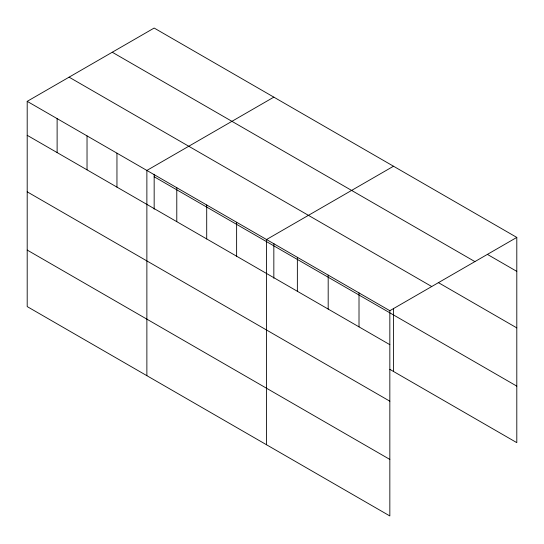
<?xml version="1.0" encoding="UTF-8"?>
<svg xmlns="http://www.w3.org/2000/svg" width="544" height="544" viewBox="0 0 544 544"><rect width="100%" height="100%" fill="white"/><g stroke="black" fill="none" stroke-linecap="round" stroke-linejoin="round"><path stroke-width="0.82" d="M27.2 101.347L389.837 310.712L389.837 515.95L27.2 306.585L27.2 101.347L154.163 28.05L516.8 237.415L516.8 442.653L389.858 369.362M273.836 97.138L146.873 170.442L146.873 375.68M393.502 166.233L266.54 239.53L266.54 444.768M389.837 310.712L516.8 237.415M487.444 254.422L516.8 271.374M112.268 52.238L474.905 261.603M438.274 282.554L516.8 327.896M69.095 77.16L431.732 286.525M154.163 176.759L516.8 386.131M27.2 135.306L389.837 344.672M27.2 191.828L389.837 401.193M27.2 250.063L389.837 459.428M393.502 308.292L393.502 371.464M359.013 292.917L359.013 326.876M328.188 275.121L328.188 309.08M297.364 257.326L297.364 291.285M273.836 243.358L273.836 278.27M236.626 222.258L236.626 256.217M206.706 204.986L206.706 238.945M176.786 187.714L176.786 221.666M154.163 174.264L154.163 209.182M116.953 153.17L116.953 187.122M87.033 135.891L87.033 169.85M57.12 118.619L57.12 152.578"/></g></svg>
